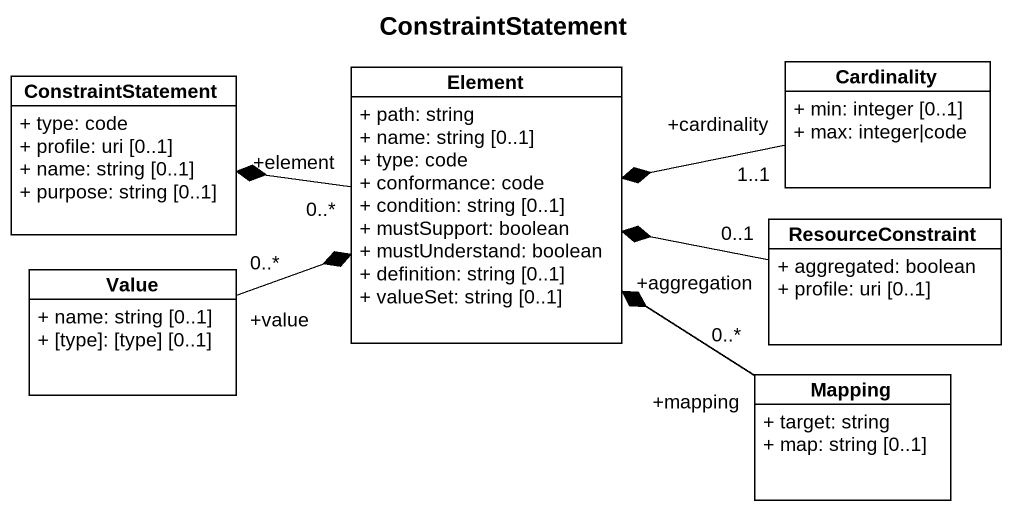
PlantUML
@startuml
title ConstraintStatement
hide circle
hide empty members
skinparam classAttributeIconSize 0
class ConstraintStatement {
  + type: code
  + profile: uri [0..1]
  + name: string [0..1]
  + purpose: string [0..1]
}
class Element {
  + path: string
  + name: string [0..1]
  + type: code
  + conformance: code
  + condition: string [0..1]
  + mustSupport: boolean
  + mustUnderstand: boolean
  + definition: string [0..1]
  + valueSet: string [0..1]
}
class Cardinality {
  + min: integer [0..1]
  + max: integer|code
}
class ResourceConstraint {
  + aggregated: boolean
  + profile: uri [0..1]
}
class Value {
  + name: string [0..1]
  + [type]: [type] [0..1]
}
class Mapping {
  + target: string
  + map: string [0..1]
}
Element "+element\n0..*" -left-* ConstraintStatement
Cardinality "+cardinality\n1..1" -left-* Element
ResourceConstraint "+aggregation\n0..1" -left-* Element
Value "+value\n0..*" -right-* Element
Mapping "+mapping\n0..*" -up-* Element
@enduml
